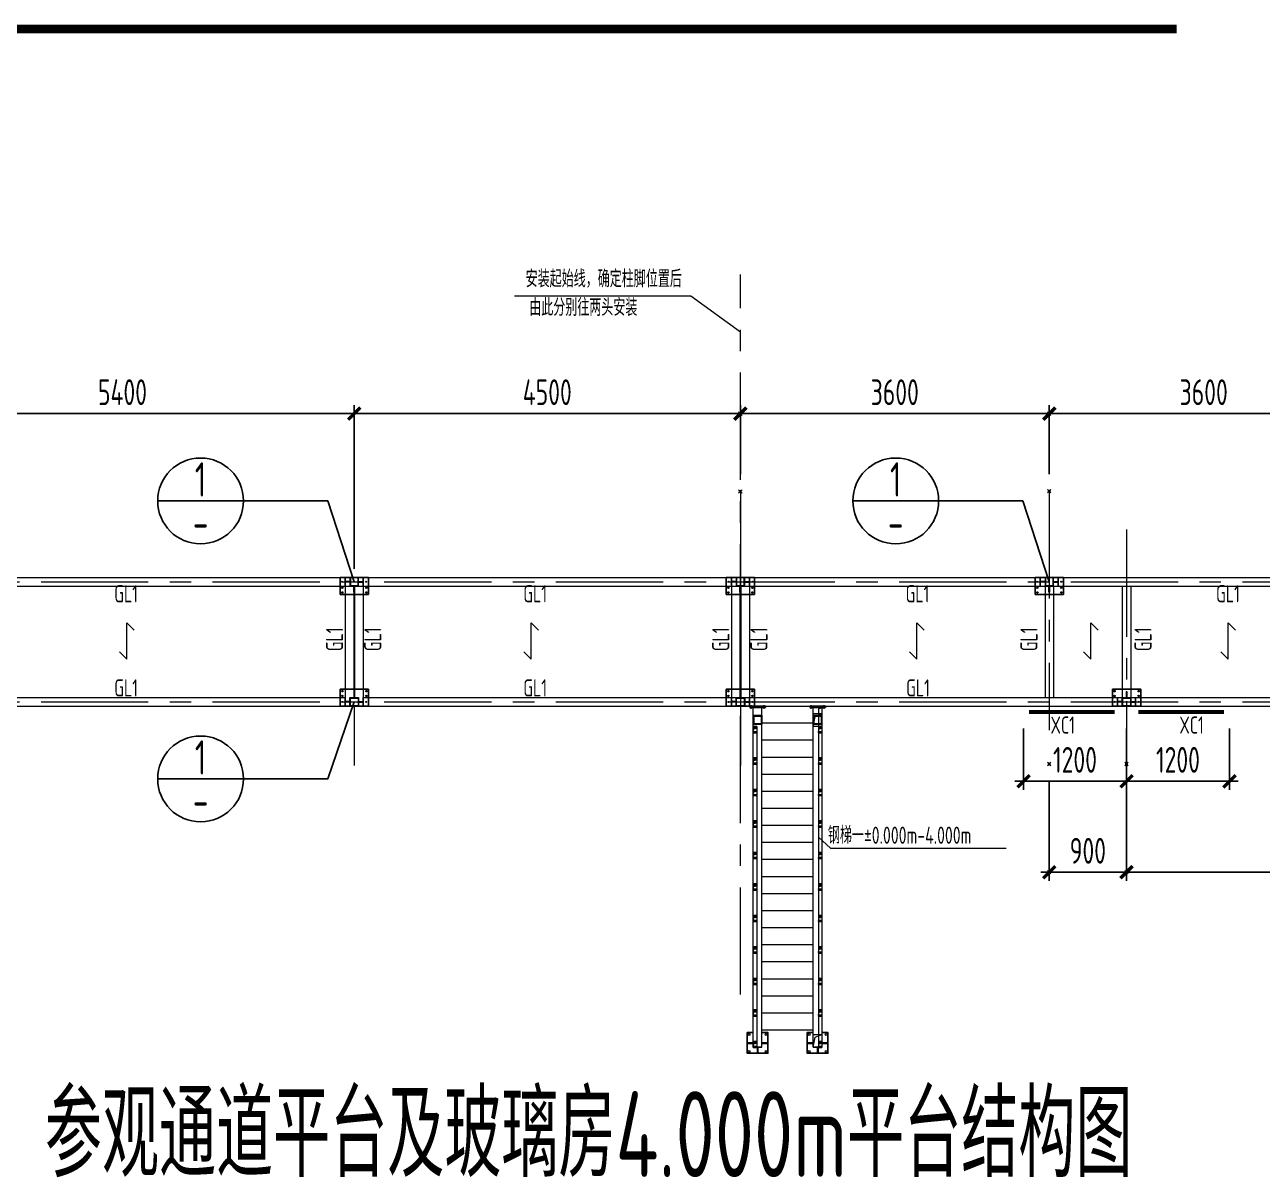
# Model space of a CAD drawing. Extents: x 498328 to 716449, y -893371 to -467753.
# Drawn here: x 547105 to 561526, y -720358 to -706925 of the extents above; entities that cross this region are included whole.
import ezdxf
from ezdxf.enums import TextEntityAlignment as Align

# ---------------------------------------------------------------- set-up
doc = ezdxf.new("R2010")
doc.units = 0
doc.header["$LTSCALE"] = 1000
doc.header["$PDMODE"] = 35
doc.header["$PDSIZE"] = 20
for name, pattern in [('2', [0.375, 0.25, -0.125]), ('CACHE', [0.375, 0.25, -0.125]), ('CENTER', [2, 1.25, -0.25, 0.25, -0.25]), ('CENTER2', [28.575, 19.05, -3.175, 3.175, -3.175])]:
    doc.linetypes.add(name, pattern=pattern)
doc.layers.get('0').update_dxf_attribs({"linetype": 'CONTINUOUS'})
doc.layers.get('Defpoints').update_dxf_attribs({"linetype": 'CONTINUOUS'})
for name, color, linetype in [('$0$S-STEL-BEAM-TEXT', 90, 'CONTINUOUS'), ('01', 7, 'CONTINUOUS'), ('1轮廓实线层', 7, 'CONTINUOUS'), ('AXIS', 251, 'CENTER'), ('DIM', 3, 'CONTINUOUS'), ('PUB_TEXT', 7, 'CONTINUOUS'), ('SD_NAME_TOPC', 7, 'CONTINUOUS'), ('THIN', 7, 'CONTINUOUS'), ('焊缝', 1, 'CONTINUOUS'), ('设备基础', 2, 'CONTINUOUS')]:
    doc.layers.add(name, color=color, linetype=linetype)
doc.layers.add('22', color=7, linetype='CONTINUOUS', plot=False)
doc.layers.add('钢梁', color=141, linetype='CONTINUOUS', lineweight=18)
doc.styles.add('TSSD-REIN', font='tssdeng.shx', dxfattribs={"width": 0.7, "bigfont": 'tssdchn.shx'})
doc.styles.add('TSSD_DIMENSION', font='Tssdeng.shx', dxfattribs={"width": 0.7, "bigfont": 'hztxt.shx'})
doc.styles.add('TSSD_NUM', font='Tssdeng.shx', dxfattribs={"width": 0.7, "bigfont": 'hztxt.shx'})
doc.styles.add('TSSD_REIN', font='Tssdeng.shx', dxfattribs={"width": 0.7, "bigfont": 'hztxt.shx'})
doc.dimstyles.new('TSSD_100_100', dxfattribs={"dimtxt": 300, "dimasz": 100, "dimexe": 100, "dimexo": 200, "dimgap": 100, "dimtad": 1, "dimdec": 0, "dimzin": 0, "dimdsep": 46, "dimtxsty": 'TSSD_DIMENSION', "dimblk": 'ARCHTICK', "dimcen": 0, "dimdle": 100, "dimclrt": 7, "dimadec": 0, "dimazin": 0, "dimtfac": 1, "dimtdec": 0, "dimtix": 1, "dimtmove": 2, "dimatfit": 0, "dimldrblk": 'ARCHTICK', "dimfxl": 0, "dimtolj": 1, "dimtzin": 0, "dimarcsym": 0})
doc.dimstyles.new('TSSD_100_100$0', dxfattribs={"dimtxt": 380, "dimasz": 100, "dimexe": 100, "dimexo": 250, "dimgap": 50, "dimtad": 1, "dimdec": 0, "dimzin": 0, "dimdsep": 46, "dimtxsty": 'TSSD_DIMENSION', "dimblk": 'ARCHTICK', "dimblk1": 'ARCHTICK', "dimblk2": 'ARCHTICK', "dimsah": 1, "dimcen": 0, "dimdle": 100, "dimclrt": 7, "dimadec": 0, "dimazin": 0, "dimtfac": 1, "dimtdec": 0, "dimtix": 1, "dimtmove": 2, "dimatfit": 3, "dimldrblk": 'ARCHTICK', "dimfxl": 0, "dimtolj": 1, "dimtzin": 0, "dimarcsym": 0})

# ---------------------------------------------------------------- blocks, each defined once
blk = doc.blocks.new('_ARCHTICK')
at = {"color": 0, "const_width": 0.4}
blk.add_lwpolyline([(-0.71, -0.71), (0.71, 0.71)], dxfattribs=at)
blk = doc.blocks.new('*D38')
at = {"layer": '22', "color": 0, "transparency": 16777216}
for p in [(559944, -715541), (565644, -715541), (559944, -716803)]:
    blk.add_point(p, dxfattribs=at)
at = {"layer": 'DIM', "color": 0, "lineweight": -2, "transparency": 16777216}
for p, q in [((559944, -715741), (559944, -716903)), ((565644, -715741), (565644, -716903)), ((565744, -716803), (559844, -716803))]:
    blk.add_line(p, q, dxfattribs=at)
at = {"layer": 'DIM', "color": 0, "lineweight": -2, "transparency": 16777216, "xscale": 100, "yscale": 100, "zscale": 100, "rotation": 180}
blk.add_blockref('_ARCHTICK', (559944, -716803), dxfattribs=at)
at = {"layer": 'DIM', "color": 0, "lineweight": -2, "transparency": 16777216, "xscale": 100, "yscale": 100, "zscale": 100}
blk.add_blockref('_ARCHTICK', (565644, -716803), dxfattribs=at)
at = {"layer": 'DIM', "color": 7, "lineweight": 20, "transparency": 16777216, "insert": (562794, -716553), "char_height": 300, "attachment_point": 5, "style": 'TSSD_DIMENSION'}
blk.add_mtext('\\A1;5700', dxfattribs=at)
blk = doc.blocks.new('*D48')
at = {"layer": '22', "color": 0, "transparency": 16777216}
for p in [(555444, -711458), (555444, -712364), (559044, -712362)]:
    blk.add_point(p, dxfattribs=at)
at = {"layer": 'DIM', "color": 0, "lineweight": -2, "transparency": 16777216}
for p, q in [((555444, -712164), (555444, -711358)), ((559044, -712162), (559044, -711358)), ((559144, -711458), (555344, -711458))]:
    blk.add_line(p, q, dxfattribs=at)
at = {"layer": 'DIM', "color": 0, "lineweight": -2, "transparency": 16777216, "xscale": 100, "yscale": 100, "zscale": 100, "rotation": 180}
blk.add_blockref('_ARCHTICK', (555444, -711458), dxfattribs=at)
at = {"layer": 'DIM', "color": 0, "lineweight": -2, "transparency": 16777216, "xscale": 100, "yscale": 100, "zscale": 100}
blk.add_blockref('_ARCHTICK', (559044, -711458), dxfattribs=at)
at = {"layer": 'DIM', "color": 7, "lineweight": 20, "transparency": 16777216, "insert": (557244, -711208), "char_height": 300, "attachment_point": 5, "style": 'TSSD_DIMENSION'}
blk.add_mtext('\\A1;3600', dxfattribs=at)
blk = doc.blocks.new('*D40')
at = {"layer": '22', "color": 0, "transparency": 16777216}
for p in [(559044, -711458), (559044, -712362), (562644, -712362)]:
    blk.add_point(p, dxfattribs=at)
at = {"layer": 'DIM', "color": 0, "lineweight": -2, "transparency": 16777216}
for p, q in [((559044, -712162), (559044, -711358)), ((562644, -712162), (562644, -711358)), ((562744, -711458), (558944, -711458))]:
    blk.add_line(p, q, dxfattribs=at)
at = {"layer": 'DIM', "color": 0, "lineweight": -2, "transparency": 16777216, "xscale": 100, "yscale": 100, "zscale": 100, "rotation": 180}
blk.add_blockref('_ARCHTICK', (559044, -711458), dxfattribs=at)
at = {"layer": 'DIM', "color": 0, "lineweight": -2, "transparency": 16777216, "xscale": 100, "yscale": 100, "zscale": 100}
blk.add_blockref('_ARCHTICK', (562644, -711458), dxfattribs=at)
at = {"layer": 'DIM', "color": 7, "lineweight": 20, "transparency": 16777216, "insert": (560844, -711208), "char_height": 300, "attachment_point": 5, "style": 'TSSD_DIMENSION'}
blk.add_mtext('\\A1;3600', dxfattribs=at)
blk = doc.blocks.new('*D998')
at = {"layer": 'Defpoints', "color": 0, "transparency": 16777216}
for p in [(550944, -711458), (555444, -712364), (550944, -713468)]:
    blk.add_point(p, dxfattribs=at)
at = {"layer": 'DIM', "color": 0, "lineweight": -2, "transparency": 16777216}
for p, q in [((550944, -713268), (550944, -711358)), ((555444, -712164), (555444, -711358)), ((555544, -711458), (550844, -711458))]:
    blk.add_line(p, q, dxfattribs=at)
at = {"layer": 'DIM', "color": 0, "lineweight": -2, "transparency": 16777216, "xscale": 100, "yscale": 100, "zscale": 100, "rotation": 180}
blk.add_blockref('_ARCHTICK', (550944, -711458), dxfattribs=at)
at = {"layer": 'DIM', "color": 0, "lineweight": -2, "transparency": 16777216, "xscale": 100, "yscale": 100, "zscale": 100}
blk.add_blockref('_ARCHTICK', (555444, -711458), dxfattribs=at)
at = {"layer": 'DIM', "color": 7, "lineweight": 20, "transparency": 16777216, "insert": (553194, -711208), "char_height": 300, "attachment_point": 5, "style": 'TSSD_DIMENSION'}
blk.add_mtext('\\A1;4500', dxfattribs=at)
blk = doc.blocks.new('*D999')
at = {"layer": 'Defpoints', "color": 0, "transparency": 16777216}
for p in [(545544, -711458), (545544, -712364), (550944, -713468)]:
    blk.add_point(p, dxfattribs=at)
at = {"layer": 'DIM', "color": 0, "lineweight": -2, "transparency": 16777216}
for p, q in [((545544, -712164), (545544, -711358)), ((550944, -713268), (550944, -711358)), ((551044, -711458), (545444, -711458))]:
    blk.add_line(p, q, dxfattribs=at)
at = {"layer": 'DIM', "color": 0, "lineweight": -2, "transparency": 16777216, "xscale": 100, "yscale": 100, "zscale": 100, "rotation": 180}
blk.add_blockref('_ARCHTICK', (545544, -711458), dxfattribs=at)
at = {"layer": 'DIM', "color": 0, "lineweight": -2, "transparency": 16777216, "xscale": 100, "yscale": 100, "zscale": 100}
blk.add_blockref('_ARCHTICK', (550944, -711458), dxfattribs=at)
at = {"layer": 'DIM', "color": 7, "lineweight": 20, "transparency": 16777216, "insert": (548244, -711208), "char_height": 300, "attachment_point": 5, "style": 'TSSD_DIMENSION'}
blk.add_mtext('\\A1;5400', dxfattribs=at)
blk = doc.blocks.new('*D59')
at = {"layer": '22', "color": 0, "transparency": 16777216}
for p in [(559044, -715541), (559944, -715541), (559044, -716803)]:
    blk.add_point(p, dxfattribs=at)
at = {"layer": 'DIM', "color": 0, "lineweight": -2, "transparency": 16777216}
for p, q in [((559044, -715741), (559044, -716903)), ((559944, -715741), (559944, -716903)), ((560044, -716803), (558944, -716803))]:
    blk.add_line(p, q, dxfattribs=at)
at = {"layer": 'DIM', "color": 0, "lineweight": -2, "transparency": 16777216, "xscale": 100, "yscale": 100, "zscale": 100, "rotation": 180}
blk.add_blockref('_ARCHTICK', (559044, -716803), dxfattribs=at)
at = {"layer": 'DIM', "color": 0, "lineweight": -2, "transparency": 16777216, "xscale": 100, "yscale": 100, "zscale": 100}
blk.add_blockref('_ARCHTICK', (559944, -716803), dxfattribs=at)
at = {"layer": 'DIM', "color": 7, "lineweight": 20, "transparency": 16777216, "insert": (559494, -716553), "char_height": 300, "attachment_point": 5, "style": 'TSSD_DIMENSION'}
blk.add_mtext('\\A1;900', dxfattribs=at)
blk = doc.blocks.new('TS_IDX')
at = {"color": 0, "linetype": 'ByBlock'}
blk.add_line((-0.5, 0), (0.5, 0), dxfattribs=at)
blk.add_circle((0, 0), 0.5, dxfattribs=at)
at = {"color": 0, "linetype": 'ByBlock', "style": 'TSSD_NUM', "width": 0.7}
for tag, p in [('1', (0, 0.25)), ('A', (0, -0.25))]:
    blk.add_attdef(tag, text='', height=0.286, dxfattribs=at).set_placement(p, align=Align.MIDDLE_CENTER)
blk = doc.blocks.new('*D1040')
at = {"layer": 'Defpoints', "color": 0, "transparency": 16777216}
for p in [(558744, -714928), (559944, -714928), (558744, -715743)]:
    blk.add_point(p, dxfattribs=at)
at = {"layer": 'DIM', "color": 0, "lineweight": -2, "transparency": 16777216}
for p, q in [((558744, -715128), (558744, -715843)), ((559944, -715128), (559944, -715843)), ((560044, -715743), (558644, -715743))]:
    blk.add_line(p, q, dxfattribs=at)
at = {"layer": 'DIM', "color": 0, "lineweight": -2, "transparency": 16777216, "xscale": 100, "yscale": 100, "zscale": 100, "rotation": 180}
blk.add_blockref('_ARCHTICK', (558744, -715743), dxfattribs=at)
at = {"layer": 'DIM', "color": 0, "lineweight": -2, "transparency": 16777216, "xscale": 100, "yscale": 100, "zscale": 100}
blk.add_blockref('_ARCHTICK', (559944, -715743), dxfattribs=at)
at = {"layer": 'DIM', "color": 7, "lineweight": 20, "transparency": 16777216, "insert": (559344, -715493), "char_height": 300, "attachment_point": 5, "style": 'TSSD_DIMENSION'}
blk.add_mtext('\\A1;1200', dxfattribs=at)
blk = doc.blocks.new('*D1041')
at = {"layer": 'Defpoints', "color": 0, "transparency": 16777216}
for p in [(559944, -714928), (561144, -714928), (561144, -715743)]:
    blk.add_point(p, dxfattribs=at)
at = {"layer": 'DIM', "color": 0, "lineweight": -2, "transparency": 16777216}
for p, q in [((559944, -715128), (559944, -715843)), ((561144, -715128), (561144, -715843)), ((559844, -715743), (561244, -715743))]:
    blk.add_line(p, q, dxfattribs=at)
at = {"layer": 'DIM', "color": 0, "lineweight": -2, "transparency": 16777216, "xscale": 100, "yscale": 100, "zscale": 100, "rotation": 180}
blk.add_blockref('_ARCHTICK', (559944, -715743), dxfattribs=at)
at = {"layer": 'DIM', "color": 0, "lineweight": -2, "transparency": 16777216, "xscale": 100, "yscale": 100, "zscale": 100}
blk.add_blockref('_ARCHTICK', (561144, -715743), dxfattribs=at)
at = {"layer": 'DIM', "color": 7, "lineweight": 20, "transparency": 16777216, "insert": (560544, -715493), "char_height": 300, "attachment_point": 5, "style": 'TSSD_DIMENSION'}
blk.add_mtext('\\A1;1200', dxfattribs=at)

msp = doc.modelspace()

# ---------------------------------------------------------------- linework, layer by layer
at = {"layer": '$0$S-STEL-BEAM-TEXT', "lineweight": 0}
for points in [[(548209.3, -714233.3), (548295, -714318.9), (548295, -713895.9), (548380.7, -713981.6)], [(552922.3, -714233.3), (553008, -714318.9), (553008, -713895.9), (553093.7, -713981.6)], [(557416.3, -714233.3), (557502, -714318.9), (557502, -713895.9), (557587.7, -713981.6)], [(559441.3, -714233.3), (559527, -714318.9), (559527, -713895.9), (559612.7, -713981.6)], [(561043.3, -714233.3), (561129, -714318.9), (561129, -713895.9), (561214.7, -713981.6)]]:
    msp.add_lwpolyline(points, dxfattribs=at)
at = {"layer": '01', "color": 8, "lineweight": 9}
for q in [(556354.4, -716392.4), (558540, -716523.7)]:
    msp.add_line((556492.9, -716523.7), q, dxfattribs=at)
at = {"layer": '1轮廓实线层', "lineweight": 20, "ltscale": 5}
for p, q in [((531294.5, -713367.5), (579573, -713367.5)), ((531294.5, -713467.5), (579573, -713467.5)), ((531294.5, -714767.5), (550839.5, -714767.5)), ((551049.5, -714767.5), (579573, -714767.5)), ((531294.5, -714867.5), (550839.5, -714867.5)), ((531294.5, -714867.5), (550839.5, -714867.5)), ((551049.5, -714867.5), (579573, -714867.5)), ((551049.5, -714867.5), (579573, -714867.5))]:
    msp.add_line(p, q, dxfattribs=at)
at = {"layer": '1轮廓实线层', "color": 4, "lineweight": 20}
for p, q in [((550894.5, -713412.6), (550839.5, -713412.6)), ((550839.5, -713422.6), (550839.5, -713412.6)), ((550894.5, -713422.6), (550839.5, -713422.6)), ((550939.5, -713537.5), (550939.5, -713467.5)), ((550939.5, -713537.5), (550949.5, -713537.5)), ((550949.5, -713537.5), (550949.5, -713467.5)), ((550994.5, -713412.6), (551049.5, -713412.6)), ((550994.5, -713422.6), (551049.5, -713422.6)), ((551049.5, -713422.6), (551049.5, -713412.6)), ((555394.5, -713412.6), (555339.5, -713412.6)), ((555339.5, -713422.6), (555339.5, -713412.6)), ((555394.5, -713422.6), (555339.5, -713422.6)), ((555439.5, -713537.5), (555439.5, -713467.5)), ((555439.5, -713537.5), (555449.5, -713537.5)), ((555449.5, -713537.5), (555449.5, -713467.5)), ((555494.5, -713412.6), (555549.5, -713412.6)), ((555494.5, -713422.6), (555549.5, -713422.6)), ((555549.5, -713422.6), (555549.5, -713412.6)), ((558994.5, -713412.6), (558939.5, -713412.6)), ((558939.5, -713422.6), (558939.5, -713412.6)), ((558994.5, -713422.6), (558939.5, -713422.6)), ((559039.5, -713537.5), (559039.5, -713467.5)), ((559039.5, -713537.5), (559049.5, -713537.5)), ((559049.5, -713537.5), (559049.5, -713467.5)), ((559094.5, -713412.6), (559149.5, -713412.6)), ((559094.5, -713422.6), (559149.5, -713422.6)), ((559149.5, -713422.6), (559149.5, -713412.6)), ((550939.5, -714697.5), (550939.5, -714767.5)), ((550949.5, -714697.5), (550949.5, -714767.5)), ((555439.5, -714697.5), (555439.5, -714767.5)), ((555449.5, -714697.5), (555449.5, -714767.5)), ((559939.5, -714697.5), (559939.5, -714767.5)), ((559939.5, -714697.5), (559949.5, -714697.5)), ((559949.5, -714697.5), (559949.5, -714767.5)), ((550894.5, -714812.5), (550839.5, -714812.5)), ((550894.5, -714822.5), (550839.5, -714822.5)), ((550994.5, -714812.5), (551049.5, -714812.5)), ((550994.5, -714822.5), (551049.5, -714822.5)), ((555394.5, -714812.5), (555339.5, -714812.5)), ((555394.5, -714822.5), (555339.5, -714822.5)), ((555494.5, -714812.5), (555549.5, -714812.5)), ((555494.5, -714822.5), (555549.5, -714822.5)), ((559894.5, -714812.5), (559839.5, -714812.5)), ((559894.5, -714822.5), (559839.5, -714822.5)), ((559994.5, -714812.5), (560049.5, -714812.5)), ((559994.5, -714822.5), (560049.5, -714822.5))]:
    msp.add_line(p, q, dxfattribs=at)
at = {"layer": '1轮廓实线层', "linetype": 'CENTER2', "lineweight": 20, "ltscale": 0.01}
for p, q in [((555568.3, -714897.2), (555568.3, -714853.9)), ((555720.4, -714897.2), (555720.4, -714853.9)), ((556268.5, -714897.2), (556268.5, -714853.9)), ((556420.6, -714897.2), (556420.6, -714853.9))]:
    msp.add_line(p, q, dxfattribs=at)
at = {"layer": '1轮廓实线层', "lineweight": 20}
for p, q in [((555594.4, -714867.5), (556394.4, -714867.5)), ((555594.4, -718842.5), (555594.4, -714883.5)), ((555594.5, -714867.5), (556394.5, -714867.5)), ((555594.5, -714867.5), (556394.5, -714867.5)), ((555694.4, -718842.5), (555694.4, -714883.5)), ((555736.4, -714867.5), (555736.4, -714883.5)), ((556252.5, -714867.6), (556252.5, -714883.6)), ((556294.4, -718842.5), (556294.4, -714883.6)), ((556354.4, -714883.6), (556354.4, -718842.5)), ((556394.4, -714883.6), (556394.4, -718842.5)), ((556436.6, -714867.6), (556436.6, -714883.6)), ((555634.4, -715103.9), (555634.4, -718842.5)), ((556294.4, -715066.3), (555694.4, -715066.3)), ((556294.4, -715265), (555694.4, -715265)), ((556294.4, -715463.8), (555694.4, -715463.8)), ((556294.4, -715662.5), (555694.4, -715662.5)), ((556294.4, -715861.3), (555694.4, -715861.3)), ((556294.4, -716060), (555694.4, -716060)), ((556294.4, -716258.8), (555694.4, -716258.8)), ((556294.4, -716457.5), (555694.4, -716457.5)), ((556294.4, -716656.3), (555694.4, -716656.3)), ((556294.4, -716855), (555694.4, -716855)), ((556294.4, -717053.8), (555694.4, -717053.8)), ((556294.4, -717252.5), (555694.4, -717252.5)), ((556294.4, -717451.3), (555694.4, -717451.3)), ((556294.4, -717650), (555694.4, -717650)), ((556294.4, -717848.8), (555694.4, -717848.8)), ((556294.4, -718047.5), (555694.4, -718047.5)), ((556294.4, -718246.3), (555694.4, -718246.3)), ((556294.4, -718445), (555694.4, -718445)), ((556294.4, -718644), (555694.4, -718644)), ((555524.4, -718787.6), (555594.4, -718787.6)), ((555524.4, -718797.6), (555594.4, -718797.6)), ((555639.4, -718842.5), (555639.4, -718912.5)), ((555649.4, -718842.5), (555649.4, -718912.5)), ((555694.4, -718787.6), (555764.4, -718787.6)), ((555694.4, -718797.6), (555764.4, -718797.6)), ((556224.4, -718787.6), (556294.4, -718787.6)), ((556224.4, -718797.6), (556294.4, -718797.6)), ((556339.4, -718842.5), (556339.4, -718912.5)), ((556349.4, -718842.5), (556349.4, -718912.5)), ((556394.4, -718787.6), (556464.4, -718787.6)), ((556394.4, -718797.6), (556464.4, -718797.6))]:
    msp.add_line(p, q, dxfattribs=at)
at = {"layer": '1轮廓实线层', "color": 8, "lineweight": 9}
for p, q in [((556294.5, -715102.5), (556316.4, -714985.9)), ((556316.4, -714985.9), (556394.3, -714952.6)), ((556362.9, -714895.2), (556394.3, -714886.2)), ((555594.4, -715165.1), (555601.7, -715132.4)), ((555601.7, -715132.4), (555634.4, -715125.1)), ((556354.4, -715165.1), (556361.7, -715132.4)), ((556361.7, -715132.4), (556394.4, -715125.1)), ((555594.4, -715532.1), (555601.7, -715499.4)), ((555601.7, -715499.4), (555634.4, -715492.1)), ((556354.4, -715532.1), (556361.7, -715499.4)), ((556361.7, -715499.4), (556394.4, -715492.1)), ((555594.4, -715899.1), (555601.7, -715866.4)), ((555601.7, -715866.4), (555634.4, -715859.1)), ((556354.4, -715899.1), (556361.7, -715866.4)), ((556361.7, -715866.4), (556394.4, -715859.1)), ((555594.4, -716266.1), (555601.7, -716233.4)), ((555601.7, -716233.4), (555634.4, -716226.1)), ((556354.4, -716266.1), (556361.7, -716233.4)), ((556361.7, -716233.4), (556394.4, -716226.1)), ((555594.4, -716633.1), (555601.7, -716600.4)), ((555601.7, -716600.4), (555634.4, -716593.1)), ((556354.4, -716633.1), (556361.7, -716600.4)), ((556361.7, -716600.4), (556394.4, -716593.1)), ((555594.4, -717000.1), (555601.7, -716967.4)), ((555601.7, -716967.4), (555634.4, -716960.1)), ((556354.4, -717000.1), (556361.7, -716967.4)), ((556361.7, -716967.4), (556394.4, -716960.1)), ((555594.4, -717367.1), (555601.7, -717334.4)), ((555601.7, -717334.4), (555634.4, -717327.1)), ((556354.4, -717367.1), (556361.7, -717334.4)), ((556361.7, -717334.4), (556394.4, -717327.1)), ((555594.4, -717734.1), (555601.7, -717701.4)), ((555601.7, -717701.4), (555634.4, -717694.1)), ((556354.4, -717734.1), (556361.7, -717701.4)), ((556361.7, -717701.4), (556394.4, -717694.1)), ((555594.4, -718101.1), (555601.7, -718068.4)), ((555601.7, -718068.4), (555634.4, -718061.1)), ((556354.4, -718101.1), (556361.7, -718068.4)), ((556361.7, -718068.4), (556394.4, -718061.1)), ((555594.4, -718468.1), (555601.7, -718435.4)), ((555601.7, -718435.4), (555634.4, -718428.1)), ((556354.4, -718468.1), (556361.7, -718435.4)), ((556361.7, -718435.4), (556394.4, -718428.1)), ((556294.4, -718692.5), (556394.4, -718692.5)), ((556294.5, -718842.5), (556316.4, -718725.9)), ((556316.4, -718725.9), (556394.4, -718692.5)), ((555594.4, -718835.1), (555601.7, -718802.4)), ((555601.7, -718802.4), (555634.4, -718795.1)), ((556354.4, -718835.1), (556361.7, -718802.4)), ((556361.7, -718802.4), (556394.4, -718795.1))]:
    msp.add_line(p, q, dxfattribs=at)
at = {"layer": '1轮廓实线层', "linetype": 'CACHE', "lineweight": 20, "ltscale": 0.1}
for p, q in [((555594.4, -715172.5), (555634.4, -715172.5)), ((556354.4, -715172.5), (556394.4, -715172.5)), ((555594.4, -715539.5), (555634.4, -715539.5)), ((556354.4, -715539.5), (556394.4, -715539.5)), ((555594.4, -715906.5), (555634.4, -715906.5)), ((556354.4, -715906.5), (556394.4, -715906.5)), ((555594.4, -716273.5), (555634.4, -716273.5)), ((556354.4, -716273.5), (556394.4, -716273.5)), ((555594.4, -716640.5), (555634.4, -716640.5)), ((556354.4, -716640.5), (556394.4, -716640.5)), ((555594.4, -717007.5), (555634.4, -717007.5)), ((556354.4, -717007.5), (556394.4, -717007.5)), ((555594.4, -717374.5), (555634.4, -717374.5)), ((556354.4, -717374.5), (556394.4, -717374.5)), ((555594.4, -717741.5), (555634.4, -717741.5)), ((556354.4, -717741.5), (556394.4, -717741.5)), ((555594.4, -718108.5), (555634.4, -718108.5)), ((556354.4, -718108.5), (556394.4, -718108.5)), ((555594.4, -718475.5), (555634.4, -718475.5)), ((556354.4, -718475.5), (556394.4, -718475.5)), ((555594.4, -718842.5), (555634.4, -718842.5)), ((555594.4, -718842.5), (555634.4, -718842.5)), ((556354.4, -718842.5), (556394.4, -718842.5))]:
    msp.add_line(p, q, dxfattribs=at)
at = {"layer": '1轮廓实线层', "color": 4, "lineweight": 20}
for points in [[(550994.5, -713467.5), (550994.5, -713367.5), (550894.5, -713367.5), (550894.5, -713467.5)], [(550989.5, -713462.5), (550989.5, -713372.5), (550899.5, -713372.5), (550899.5, -713462.5)], [(555494.5, -713467.5), (555494.5, -713367.5), (555394.5, -713367.5), (555394.5, -713467.5)], [(555489.5, -713462.5), (555489.5, -713372.5), (555399.5, -713372.5), (555399.5, -713462.5)], [(559094.5, -713467.5), (559094.5, -713367.5), (558994.5, -713367.5), (558994.5, -713467.5)], [(559089.5, -713462.5), (559089.5, -713372.5), (558999.5, -713372.5), (558999.5, -713462.5)], [(550994.5, -714767.5), (550994.5, -714867.5), (550894.5, -714867.5), (550894.5, -714767.5)], [(550989.5, -714772.5), (550989.5, -714862.5), (550899.5, -714862.5), (550899.5, -714772.5)], [(555494.5, -714767.5), (555494.5, -714867.5), (555394.5, -714867.5), (555394.5, -714767.5)], [(555489.5, -714772.5), (555489.5, -714862.5), (555399.5, -714862.5), (555399.5, -714772.5)], [(559994.5, -714767.5), (559994.5, -714867.5), (559894.5, -714867.5), (559894.5, -714767.5)], [(559989.5, -714772.5), (559989.5, -714862.5), (559899.5, -714862.5), (559899.5, -714772.5)]]:
    msp.add_lwpolyline(points, close=True, dxfattribs=at)
at = {"layer": '1轮廓实线层', "color": 8, "lineweight": 9}
msp.add_lwpolyline([(556294.5, -714952.6), (556394.3, -714952.6), (556394.3, -715102.6), (556294.5, -715102.5)], close=True, dxfattribs=at)
at = {"layer": '1轮廓实线层', "color": 4, "lineweight": 20}
for centre, radius in [((550804.5, -713487.5), 8.75), ((550804.5, -713542.5), 8.75), ((550804.5, -713417.5), 6), ((551084.5, -713487.5), 8.75), ((551084.5, -713542.5), 8.75), ((551084.5, -713417.5), 6), ((555304.5, -713487.5), 8.75), ((555304.5, -713542.5), 8.75), ((555304.5, -713417.5), 6), ((555584.5, -713487.5), 8.75), ((555584.5, -713542.5), 8.75), ((555584.5, -713417.5), 6), ((558904.5, -713487.5), 8.75), ((558904.5, -713542.5), 8.75), ((558904.5, -713417.5), 6), ((559184.5, -713487.5), 8.75), ((559184.5, -713542.5), 8.75), ((559184.5, -713417.5), 6), ((550804.5, -714692.5), 8.75), ((551084.5, -714692.5), 8.75), ((555304.5, -714692.5), 8.75), ((555584.5, -714692.5), 8.75), ((559804.5, -714692.5), 8.75), ((560084.5, -714692.5), 8.75), ((550804.5, -714747.5), 8.75), ((550804.5, -714817.5), 6), ((551084.5, -714747.5), 8.75), ((551084.5, -714817.5), 6), ((555304.5, -714747.5), 8.75), ((555304.5, -714817.5), 6), ((555584.5, -714747.5), 8.75), ((555584.5, -714817.5), 6), ((559804.5, -714747.5), 8.75), ((559804.5, -714817.5), 6), ((560084.5, -714747.5), 8.75), ((560084.5, -714817.5), 6)]:
    msp.add_circle(centre, radius, dxfattribs=at)
at = {"layer": '1轮廓实线层', "lineweight": 20}
for centre in [(555545.3, -718693.5), (555743.4, -718693.5), (556245.3, -718693.5), (556443.4, -718693.5), (555545.3, -718891.6), (555743.4, -718891.6), (556245.3, -718891.6), (556443.4, -718891.6)]:
    msp.add_circle(centre, 11, dxfattribs=at)
at = {"layer": 'AXIS', "lineweight": 20}
for p, q in [((555444.5, -718229.4), (555444.5, -709835)), ((555444.5, -712363.7), (555444.5, -715560.5)), ((559044.5, -712361.9), (559044.5, -715145.4)), ((559944.5, -712808.4), (559944.5, -715560.5)), ((531294.5, -713417.5), (581282.6, -713417.5)), ((550944.5, -713467.5), (550944.5, -714767.5)), ((531294.5, -714817.5), (581282.6, -714817.5)), ((550944.5, -714867.5), (550944.5, -715560.5))]:
    msp.add_line(p, q, dxfattribs=at)
at = {"layer": 'PUB_TEXT', "lineweight": 15}
for p, q in [((552813.3, -710084.4), (554868.3, -710084.4)), ((554868.3, -710084.4), (555444.5, -710502.9))]:
    msp.add_line(p, q, dxfattribs=at)
at = {"layer": 'SD_NAME_TOPC', "const_width": 100}
msp.add_lwpolyline([(546022.6, -706975.1), (560527.6, -706975.1)], dxfattribs=at)
at = {"layer": 'THIN'}
for p, q in [((550636.4, -712475.4), (549654.5, -712475.4)), ((550944.5, -713417.5), (550636.4, -712475.4)), ((558736.4, -712475.4), (557754.5, -712475.4)), ((559044.5, -713417.5), (558736.4, -712475.4)), ((550944.5, -714817.5), (550636.4, -715715.4)), ((550636.4, -715715.4), (549654.5, -715715.4))]:
    msp.add_line(p, q, dxfattribs=at)
at = {"layer": '焊缝', "color": 2}
for p, q in [((550779.5, -713567.5), (550779.5, -713367.5)), ((551109.5, -713367.5), (550779.5, -713367.5)), ((551109.5, -713567.5), (551109.5, -713367.5)), ((555279.5, -713567.5), (555279.5, -713367.5)), ((555609.5, -713367.5), (555279.5, -713367.5)), ((555609.5, -713567.5), (555609.5, -713367.5)), ((558879.5, -713567.5), (558879.5, -713367.5)), ((559209.5, -713367.5), (558879.5, -713367.5)), ((559209.5, -713567.5), (559209.5, -713367.5)), ((550779.5, -713567.5), (551109.5, -713567.5)), ((555279.5, -713567.5), (555609.5, -713567.5)), ((558879.5, -713567.5), (559209.5, -713567.5)), ((550779.5, -714667.5), (550779.5, -714867.5)), ((550779.5, -714667.5), (551109.5, -714667.5)), ((551109.5, -714667.5), (551109.5, -714867.5)), ((555279.5, -714667.5), (555279.5, -714867.5)), ((555279.5, -714667.5), (555609.5, -714667.5)), ((555609.5, -714667.5), (555609.5, -714867.5)), ((559779.5, -714667.5), (559779.5, -714867.5)), ((559779.5, -714667.5), (560109.5, -714667.5)), ((560109.5, -714667.5), (560109.5, -714867.5)), ((551109.5, -714867.5), (550779.5, -714867.5)), ((555609.5, -714867.5), (555279.5, -714867.5)), ((560109.5, -714867.5), (559779.5, -714867.5))]:
    msp.add_line(p, q, dxfattribs=at)
at = {"layer": '焊缝', "color": 7, "true_color": 0xffffff}
for p, q in [((550839.5, -713467.5), (550839.5, -713367.5)), ((551049.5, -713467.5), (551049.5, -713367.5)), ((555339.5, -713467.5), (555339.5, -713367.5)), ((555549.5, -713467.5), (555549.5, -713367.5)), ((558939.5, -713467.5), (558939.5, -713367.5)), ((559149.5, -713467.5), (559149.5, -713367.5)), ((550839.5, -714767.5), (550839.5, -714867.5)), ((551049.5, -714767.5), (551049.5, -714867.5)), ((555339.5, -714767.5), (555339.5, -714867.5)), ((555549.5, -714767.5), (555549.5, -714867.5)), ((559839.5, -714767.5), (559839.5, -714867.5)), ((560049.5, -714767.5), (560049.5, -714867.5))]:
    msp.add_line(p, q, dxfattribs=at)
at = {"layer": '设备基础', "color": 0, "lineweight": 20}
for p, q in [((550839.5, -713467.5), (550839.5, -714767.5)), ((550939.5, -713467.5), (550939.5, -714767.5)), ((550949.5, -713467.5), (550949.5, -714767.5)), ((551049.5, -713467.5), (551049.5, -714767.5)), ((555339.5, -713467.5), (555339.5, -714767.5)), ((555439.5, -713467.5), (555439.5, -714767.5)), ((555449.5, -713467.5), (555449.5, -714767.5)), ((555549.5, -713467.5), (555549.5, -714767.5)), ((558994.5, -713467.5), (558994.5, -714767.5)), ((559094.5, -713467.5), (559094.5, -714767.5)), ((559894.5, -713467.5), (559894.5, -714767.5)), ((559994.5, -713467.5), (559994.5, -714767.5)), ((550949.5, -714867.5), (550949.5, -714867.9)), ((555449.5, -714867.5), (555449.5, -714867.9)), ((559949.5, -714867.5), (559949.5, -714867.9))]:
    msp.add_line(p, q, dxfattribs=at)
at = {"layer": '设备基础', "color": 0}
for p, q in [((555552.3, -714867.5), (555736.4, -714867.5)), ((555552.3, -714875.5), (555736.4, -714875.5)), ((555552.3, -714883.5), (555736.4, -714883.5)), ((556294.4, -714867.5), (556252.3, -714867.5)), ((556252.5, -714867.6), (556436.6, -714867.6)), ((556252.5, -714875.6), (556436.6, -714875.6)), ((556252.5, -714883.6), (556436.6, -714883.6)), ((556354.5, -714886.2), (556394.3, -714886.2)), ((555594.4, -715103.9), (555634.4, -715103.9)), ((555594.4, -715107.5), (555634.4, -715107.5)), ((555594.4, -715111.6), (555611.4, -715111.6)), ((555594.4, -715125.1), (555634.4, -715125.1)), ((555617.4, -715111.6), (555634.4, -715111.6)), ((556354.4, -715103.9), (556394.4, -715103.9)), ((556354.4, -715107.5), (556394.4, -715107.5)), ((556354.4, -715111.6), (556371.4, -715111.6)), ((556354.4, -715125.1), (556394.4, -715125.1)), ((556377.4, -715111.6), (556394.4, -715111.6)), ((555594.4, -715165.1), (555634.4, -715165.1)), ((555594.4, -715172.1), (555611.4, -715172.1)), ((555594.4, -715172.5), (555594.4, -715176.2)), ((555594.4, -715176.2), (555634.4, -715176.2)), ((555617.4, -715172.1), (555634.4, -715172.1)), ((555634.4, -715172.5), (555634.4, -715176.2)), ((556354.4, -715165.1), (556394.4, -715165.1)), ((556354.4, -715172.1), (556371.4, -715172.1)), ((556354.4, -715172.5), (556354.4, -715176.2)), ((556354.4, -715176.2), (556394.4, -715176.2)), ((556377.4, -715172.1), (556394.4, -715172.1)), ((556394.4, -715172.5), (556394.4, -715176.2)), ((555594.4, -715470.9), (555634.4, -715470.9)), ((555594.4, -715474.5), (555634.4, -715474.5)), ((555594.4, -715478.6), (555611.4, -715478.6)), ((555594.4, -715492.1), (555634.4, -715492.1)), ((555594.4, -715532.1), (555634.4, -715532.1)), ((555594.4, -715539.1), (555611.4, -715539.1)), ((555594.4, -715539.5), (555594.4, -715543.2)), ((555594.4, -715543.2), (555634.4, -715543.2)), ((555617.4, -715478.6), (555634.4, -715478.6)), ((555617.4, -715539.1), (555634.4, -715539.1)), ((555634.4, -715539.5), (555634.4, -715543.2)), ((556354.4, -715470.9), (556394.4, -715470.9)), ((556354.4, -715474.5), (556394.4, -715474.5)), ((556354.4, -715478.6), (556371.4, -715478.6)), ((556354.4, -715492.1), (556394.4, -715492.1)), ((556354.4, -715532.1), (556394.4, -715532.1)), ((556354.4, -715539.1), (556371.4, -715539.1)), ((556354.4, -715539.5), (556354.4, -715543.2)), ((556354.4, -715543.2), (556394.4, -715543.2)), ((556377.4, -715478.6), (556394.4, -715478.6)), ((556377.4, -715539.1), (556394.4, -715539.1)), ((556394.4, -715539.5), (556394.4, -715543.2)), ((555594.4, -715837.9), (555634.4, -715837.9)), ((555594.4, -715841.5), (555634.4, -715841.5)), ((555594.4, -715845.6), (555611.4, -715845.6)), ((555617.4, -715845.6), (555634.4, -715845.6)), ((556354.4, -715837.9), (556394.4, -715837.9)), ((556354.4, -715841.5), (556394.4, -715841.5)), ((556354.4, -715845.6), (556371.4, -715845.6)), ((556377.4, -715845.6), (556394.4, -715845.6)), ((555594.4, -715859.1), (555634.4, -715859.1)), ((555594.4, -715899.1), (555634.4, -715899.1)), ((555594.4, -715906.1), (555611.4, -715906.1)), ((555594.4, -715906.5), (555594.4, -715910.2)), ((555594.4, -715910.2), (555634.4, -715910.2)), ((555617.4, -715906.1), (555634.4, -715906.1)), ((555634.4, -715906.5), (555634.4, -715910.2)), ((556354.4, -715859.1), (556394.4, -715859.1)), ((556354.4, -715899.1), (556394.4, -715899.1)), ((556354.4, -715906.1), (556371.4, -715906.1)), ((556354.4, -715906.5), (556354.4, -715910.2)), ((556354.4, -715910.2), (556394.4, -715910.2)), ((556377.4, -715906.1), (556394.4, -715906.1)), ((556394.4, -715906.5), (556394.4, -715910.2)), ((555594.4, -716204.9), (555634.4, -716204.9)), ((555594.4, -716208.5), (555634.4, -716208.5)), ((555594.4, -716212.6), (555611.4, -716212.6)), ((555594.4, -716226.1), (555634.4, -716226.1)), ((555594.4, -716266.1), (555634.4, -716266.1)), ((555594.4, -716273.1), (555611.4, -716273.1)), ((555594.4, -716273.5), (555594.4, -716277.2)), ((555594.4, -716277.2), (555634.4, -716277.2)), ((555617.4, -716212.6), (555634.4, -716212.6)), ((555617.4, -716273.1), (555634.4, -716273.1)), ((555634.4, -716273.5), (555634.4, -716277.2)), ((556354.4, -716204.9), (556394.4, -716204.9)), ((556354.4, -716208.5), (556394.4, -716208.5)), ((556354.4, -716212.6), (556371.4, -716212.6)), ((556354.4, -716226.1), (556394.4, -716226.1)), ((556354.4, -716266.1), (556394.4, -716266.1)), ((556354.4, -716273.1), (556371.4, -716273.1)), ((556354.4, -716273.5), (556354.4, -716277.2)), ((556354.4, -716277.2), (556394.4, -716277.2)), ((556377.4, -716212.6), (556394.4, -716212.6)), ((556377.4, -716273.1), (556394.4, -716273.1)), ((556394.4, -716273.5), (556394.4, -716277.2)), ((555594.4, -716571.9), (555634.4, -716571.9)), ((556354.4, -716571.9), (556394.4, -716571.9)), ((555594.4, -716575.5), (555634.4, -716575.5)), ((555594.4, -716579.6), (555611.4, -716579.6)), ((555594.4, -716593.1), (555634.4, -716593.1)), ((555594.4, -716633.1), (555634.4, -716633.1)), ((555594.4, -716640.1), (555611.4, -716640.1)), ((555594.4, -716640.5), (555594.4, -716644.2)), ((555594.4, -716644.2), (555634.4, -716644.2)), ((555617.4, -716579.6), (555634.4, -716579.6)), ((555617.4, -716640.1), (555634.4, -716640.1)), ((555634.4, -716640.5), (555634.4, -716644.2)), ((556354.4, -716575.5), (556394.4, -716575.5)), ((556354.4, -716579.6), (556371.4, -716579.6)), ((556354.4, -716593.1), (556394.4, -716593.1)), ((556354.4, -716633.1), (556394.4, -716633.1)), ((556354.4, -716640.1), (556371.4, -716640.1)), ((556354.4, -716640.5), (556354.4, -716644.2)), ((556354.4, -716644.2), (556394.4, -716644.2)), ((556377.4, -716579.6), (556394.4, -716579.6)), ((556377.4, -716640.1), (556394.4, -716640.1)), ((556394.4, -716640.5), (556394.4, -716644.2)), ((555594.4, -716938.9), (555634.4, -716938.9)), ((555594.4, -716942.5), (555634.4, -716942.5)), ((555594.4, -716946.6), (555611.4, -716946.6)), ((555594.4, -716960.1), (555634.4, -716960.1)), ((555594.4, -717000.1), (555634.4, -717000.1)), ((555594.4, -717007.1), (555611.4, -717007.1)), ((555594.4, -717007.5), (555594.4, -717011.2)), ((555617.4, -716946.6), (555634.4, -716946.6)), ((555617.4, -717007.1), (555634.4, -717007.1)), ((555634.4, -717007.5), (555634.4, -717011.2)), ((556354.4, -716938.9), (556394.4, -716938.9)), ((556354.4, -716942.5), (556394.4, -716942.5)), ((556354.4, -716946.6), (556371.4, -716946.6)), ((556354.4, -716960.1), (556394.4, -716960.1)), ((556354.4, -717000.1), (556394.4, -717000.1)), ((556354.4, -717007.1), (556371.4, -717007.1)), ((556354.4, -717007.5), (556354.4, -717011.2)), ((556377.4, -716946.6), (556394.4, -716946.6)), ((556377.4, -717007.1), (556394.4, -717007.1)), ((556394.4, -717007.5), (556394.4, -717011.2)), ((555594.4, -717011.2), (555634.4, -717011.2)), ((556354.4, -717011.2), (556394.4, -717011.2)), ((555594.4, -717305.9), (555634.4, -717305.9)), ((555594.4, -717309.5), (555634.4, -717309.5)), ((555594.4, -717313.6), (555611.4, -717313.6)), ((555594.4, -717327.1), (555634.4, -717327.1)), ((555594.4, -717367.1), (555634.4, -717367.1)), ((555594.4, -717374.1), (555611.4, -717374.1)), ((555594.4, -717374.5), (555594.4, -717378.2)), ((555594.4, -717378.2), (555634.4, -717378.2)), ((555617.4, -717313.6), (555634.4, -717313.6)), ((555617.4, -717374.1), (555634.4, -717374.1)), ((555634.4, -717374.5), (555634.4, -717378.2)), ((556354.4, -717305.9), (556394.4, -717305.9)), ((556354.4, -717309.5), (556394.4, -717309.5)), ((556354.4, -717313.6), (556371.4, -717313.6)), ((556354.4, -717327.1), (556394.4, -717327.1)), ((556354.4, -717367.1), (556394.4, -717367.1)), ((556354.4, -717374.1), (556371.4, -717374.1)), ((556354.4, -717374.5), (556354.4, -717378.2)), ((556354.4, -717378.2), (556394.4, -717378.2)), ((556377.4, -717313.6), (556394.4, -717313.6)), ((556377.4, -717374.1), (556394.4, -717374.1)), ((556394.4, -717374.5), (556394.4, -717378.2)), ((555594.4, -717672.9), (555634.4, -717672.9)), ((555594.4, -717676.5), (555634.4, -717676.5)), ((555594.4, -717680.6), (555611.4, -717680.6)), ((555594.4, -717694.1), (555634.4, -717694.1)), ((555617.4, -717680.6), (555634.4, -717680.6)), ((556354.4, -717672.9), (556394.4, -717672.9)), ((556354.4, -717676.5), (556394.4, -717676.5)), ((556354.4, -717680.6), (556371.4, -717680.6)), ((556354.4, -717694.1), (556394.4, -717694.1)), ((556377.4, -717680.6), (556394.4, -717680.6)), ((555594.4, -717734.1), (555634.4, -717734.1)), ((555594.4, -717741.1), (555611.4, -717741.1)), ((555594.4, -717741.5), (555594.4, -717745.2)), ((555594.4, -717745.2), (555634.4, -717745.2)), ((555617.4, -717741.1), (555634.4, -717741.1)), ((555634.4, -717741.5), (555634.4, -717745.2)), ((556354.4, -717734.1), (556394.4, -717734.1)), ((556354.4, -717741.1), (556371.4, -717741.1)), ((556354.4, -717741.5), (556354.4, -717745.2)), ((556354.4, -717745.2), (556394.4, -717745.2)), ((556377.4, -717741.1), (556394.4, -717741.1)), ((556394.4, -717741.5), (556394.4, -717745.2)), ((555594.4, -718039.9), (555634.4, -718039.9)), ((555594.4, -718043.5), (555634.4, -718043.5)), ((555594.4, -718047.6), (555611.4, -718047.6)), ((555594.4, -718061.1), (555634.4, -718061.1)), ((555594.4, -718101.1), (555634.4, -718101.1)), ((555594.4, -718108.1), (555611.4, -718108.1)), ((555594.4, -718108.5), (555594.4, -718112.2)), ((555594.4, -718112.2), (555634.4, -718112.2)), ((555617.4, -718047.6), (555634.4, -718047.6)), ((555617.4, -718108.1), (555634.4, -718108.1)), ((555634.4, -718108.5), (555634.4, -718112.2)), ((556354.4, -718039.9), (556394.4, -718039.9)), ((556354.4, -718043.5), (556394.4, -718043.5)), ((556354.4, -718047.6), (556371.4, -718047.6)), ((556354.4, -718061.1), (556394.4, -718061.1)), ((556354.4, -718101.1), (556394.4, -718101.1)), ((556354.4, -718108.1), (556371.4, -718108.1)), ((556354.4, -718108.5), (556354.4, -718112.2)), ((556354.4, -718112.2), (556394.4, -718112.2)), ((556377.4, -718047.6), (556394.4, -718047.6)), ((556377.4, -718108.1), (556394.4, -718108.1)), ((556394.4, -718108.5), (556394.4, -718112.2)), ((555594.4, -718406.9), (555634.4, -718406.9)), ((555594.4, -718410.5), (555634.4, -718410.5)), ((555594.4, -718414.6), (555611.4, -718414.6)), ((555594.4, -718428.1), (555634.4, -718428.1)), ((555617.4, -718414.6), (555634.4, -718414.6)), ((556354.4, -718406.9), (556394.4, -718406.9)), ((556354.4, -718410.5), (556394.4, -718410.5)), ((556354.4, -718414.6), (556371.4, -718414.6)), ((556354.4, -718428.1), (556394.4, -718428.1)), ((556377.4, -718414.6), (556394.4, -718414.6)), ((555594.4, -718468.1), (555634.4, -718468.1)), ((555594.4, -718475.1), (555611.4, -718475.1)), ((555594.4, -718475.5), (555594.4, -718479.2)), ((555594.4, -718479.2), (555634.4, -718479.2)), ((555617.4, -718475.1), (555634.4, -718475.1)), ((555634.4, -718475.5), (555634.4, -718479.2)), ((556354.4, -718468.1), (556394.4, -718468.1)), ((556354.4, -718475.1), (556371.4, -718475.1)), ((556354.4, -718475.5), (556354.4, -718479.2)), ((556354.4, -718479.2), (556394.4, -718479.2)), ((556377.4, -718475.1), (556394.4, -718475.1)), ((556394.4, -718475.5), (556394.4, -718479.2)), ((555594.4, -718773.9), (555634.4, -718773.9)), ((555594.4, -718777.5), (555634.4, -718777.5)), ((555594.4, -718781.6), (555611.4, -718781.6)), ((555594.4, -718795.1), (555634.4, -718795.1)), ((555594.4, -718835.1), (555634.4, -718835.1)), ((555594.4, -718842.1), (555611.4, -718842.1)), ((555594.4, -718842.5), (555694.4, -718842.5)), ((555594.4, -718842.5), (555594.4, -718846.2)), ((555594.4, -718846.2), (555634.4, -718846.2)), ((555617.4, -718781.6), (555634.4, -718781.6)), ((555617.4, -718842.1), (555634.4, -718842.1)), ((555634.4, -718842.5), (555634.4, -718846.2)), ((556294.4, -718842.5), (556394.4, -718842.5)), ((556354.4, -718773.9), (556394.4, -718773.9)), ((556354.4, -718777.5), (556394.4, -718777.5)), ((556354.4, -718781.6), (556371.4, -718781.6)), ((556354.4, -718795.1), (556394.4, -718795.1)), ((556354.4, -718835.1), (556394.4, -718835.1)), ((556354.4, -718842.1), (556371.4, -718842.1)), ((556354.4, -718842.5), (556354.4, -718846.2)), ((556354.4, -718846.2), (556394.4, -718846.2)), ((556377.4, -718781.6), (556394.4, -718781.6)), ((556377.4, -718842.1), (556394.4, -718842.1)), ((556394.4, -718842.5), (556394.4, -718846.2))]:
    msp.add_line(p, q, dxfattribs=at)
at = {"layer": '设备基础', "color": 6}
for points in [[(555594.4, -714977.5), (555694.4, -714977.5), (555694.4, -715077.5), (555594.4, -715077.5)], [(555599.4, -714982.5), (555689.4, -714982.5), (555689.4, -715072.5), (555599.4, -715072.5)], [(556294.4, -714977.5), (556394.4, -714977.5), (556394.4, -715077.5), (556294.4, -715077.5)], [(556299.4, -714982.5), (556389.4, -714982.5), (556389.4, -715072.5), (556299.4, -715072.5)]]:
    msp.add_lwpolyline(points, close=True, dxfattribs=at)
at = {"layer": '设备基础', "color": 0}
for points in [[(555694.4, -718672.5), (555764.4, -718672.5), (555764.4, -718912.5), (555524.4, -718912.5), (555524.4, -718672.5), (555594.4, -718672.5)], [(556394.4, -718672.5), (556464.4, -718672.5), (556464.4, -718912.5), (556224.4, -718912.5), (556224.4, -718672.5), (556294.4, -718672.5)]]:
    msp.add_lwpolyline(points, dxfattribs=at)
for centre in [(555614.4, -715111.6), (556374.4, -715111.6), (555614.4, -715172.1), (556374.4, -715172.1), (555614.4, -715478.6), (555614.4, -715539.1), (556374.4, -715478.6), (556374.4, -715539.1), (555614.4, -715845.6), (556374.4, -715845.6), (555614.4, -715906.1), (556374.4, -715906.1), (555614.4, -716212.6), (555614.4, -716273.1), (556374.4, -716212.6), (556374.4, -716273.1), (555614.4, -716579.6), (555614.4, -716640.1), (556374.4, -716579.6), (556374.4, -716640.1), (555614.4, -716946.6), (555614.4, -717007.1), (556374.4, -716946.6), (556374.4, -717007.1), (555614.4, -717313.6), (555614.4, -717374.1), (556374.4, -717313.6), (556374.4, -717374.1), (555614.4, -717680.6), (556374.4, -717680.6), (555614.4, -717741.1), (556374.4, -717741.1), (555614.4, -718047.6), (555614.4, -718108.1), (556374.4, -718047.6), (556374.4, -718108.1), (555614.4, -718414.6), (556374.4, -718414.6), (555614.4, -718475.1), (556374.4, -718475.1), (555614.4, -718781.6), (555614.4, -718842.1), (556374.4, -718781.6), (556374.4, -718842.1)]:
    msp.add_ellipse(centre, major_axis=(-3, 0), ratio=0.5433917, dxfattribs=at)
at = {"layer": '钢梁', "linetype": '2', "lineweight": 0, "const_width": 50}
for points in [[(559807, -714935.4), (558807, -714935.4)], [(560082, -714935.4), (561082, -714935.4)]]:
    msp.add_lwpolyline(points, dxfattribs=at)

# ---------------------------------------------------------------- block references
at = {"layer": 'THIN'}
ref = msp.add_blockref('TS_IDX', (549154.5, -712475.4), dxfattribs=dict(at, xscale=1000, yscale=1000, zscale=1000))
ref.add_attrib('1', '1', dxfattribs={"height": 400, "style": 'TSSD_NUM', "width": 0.7}).set_placement((549154.5, -712225.4), align=Align.MIDDLE_CENTER)
ref.add_attrib('-', '-', dxfattribs={"height": 400, "style": 'TSSD_NUM', "width": 0.7}).set_placement((549154.5, -712725.4), align=Align.MIDDLE_CENTER)
ref = msp.add_blockref('TS_IDX', (557254.5, -712475.4), dxfattribs=dict(at, xscale=1000, yscale=1000, zscale=1000))
ref.add_attrib('1', '1', dxfattribs={"height": 400, "style": 'TSSD_NUM', "width": 0.7}).set_placement((557254.5, -712225.4), align=Align.MIDDLE_CENTER)
ref.add_attrib('-', '-', dxfattribs={"height": 400, "style": 'TSSD_NUM', "width": 0.7}).set_placement((557254.5, -712725.4), align=Align.MIDDLE_CENTER)
ref = msp.add_blockref('TS_IDX', (549154.5, -715715.4), dxfattribs=dict(at, xscale=1000, yscale=1000, zscale=1000))
ref.add_attrib('1', '1', dxfattribs={"height": 400, "style": 'TSSD_NUM', "width": 0.7}).set_placement((549154.5, -715465.4), align=Align.MIDDLE_CENTER)
ref.add_attrib('-', '-', dxfattribs={"height": 400, "style": 'TSSD_NUM', "width": 0.7}).set_placement((549154.5, -715965.4), align=Align.MIDDLE_CENTER)

# ---------------------------------------------------------------- texts
at = {"layer": 'PUB_TEXT', "lineweight": 15, "width": 0.7}
for s, height, style, p in [('安装起始线，确定柱脚位置后', 200, 'TSSD_REIN', (552942.3, -709985.9)), ('由此分别往两头安装', 200, 'TSSD_REIN', (552984.3, -710318.9)), ('GL1', 200, 'TSSD_REIN', (548148, -713657.4)), ('GL1', 200, 'TSSD_REIN', (552915, -713657.4)), ('GL1', 200, 'TSSD_REIN', (557370, -713657.4)), ('GL1', 200, 'TSSD_REIN', (560988, -713657.4)), ('GL1', 200, 'TSSD_REIN', (548148, -714754.5)), ('GL1', 200, 'TSSD_REIN', (552915, -714754.5)), ('GL1', 200, 'TSSD_REIN', (557376, -714754.5)), ('XC1', 200, 'TSSD_REIN', (559059, -715187.5)), ('XC1', 200, 'TSSD_REIN', (560560.7, -715187.5)), ('钢梯一%%P0.000m-4.000m', 200, 'TSSD_REIN', (556464.3, -716471.1)), ('参观通道平台及玻璃房4.000m平台结构图', 1000, 'TSSD-REIN', (547339.6, -720355.6))]:
    msp.add_text(s, height=height, dxfattribs=dict(at, style=style)).set_placement(p)
at = {"layer": 'PUB_TEXT', "lineweight": 15, "style": 'TSSD_REIN', "width": 0.7}
for p in [(550815.3, -714226.8), (551260.5, -714226.8), (555315.3, -714226.8), (555760.5, -714226.8), (558906.9, -714226.8), (560236.5, -714226.8)]:
    msp.add_text('GL1', height=200, rotation=90, dxfattribs=at).set_placement(p)

# ---------------------------------------------------------------- dimensions: what is measured, and where the dimension line sits
at = {"layer": 'DIM', "lineweight": 20}
for base, p1, p2, picture, middle in [((545544.5, -711458.1), (550944.5, -713467.5), (545544.5, -712363.7), '*D999', (548244.5, -711208.1)), ((550944.5, -711458.1), (555444.5, -712363.7), (550944.5, -713467.5), '*D998', (553194.5, -711208.1)), ((555444.5, -711458.3), (559044.5, -712361.9), (555444.5, -712363.7), '*D48', (557244.5, -711208.3)), ((559044.5, -711458.3), (562644.5, -712361.9), (559044.5, -712361.9), '*D40', (560844.5, -711208.3)), ((559044.5, -716802.9), (559944.5, -715540.5), (559044.5, -715540.5), '*D59', (559494.5, -716552.9)), ((559944.5, -716802.9), (565644.5, -715540.5), (559944.5, -715540.5), '*D38', (562794.5, -716552.9))]:
    dim = msp.add_linear_dim(base=base, p1=p1, p2=p2, dimstyle='TSSD_100_100', dxfattribs=at)
    dim.commit()
    dim.dimension.update_dxf_attribs({"geometry": picture, "text_midpoint": middle})
for p2, distance, picture, middle in [((558744.5, -714927.5), 815.3, '*D1040', (559344.5, -715492.9)), ((561144.5, -714927.5), -815.3, '*D1041', (560544.5, -715492.9))]:
    dim = msp.add_aligned_dim(p1=(559944.5, -714927.5), p2=p2, distance=distance, dimstyle='TSSD_100_100$0', override={"dimtxt": 300, "dimexo": 200, "dimgap": 100, "dimsah": 0, "dimatfit": 0}, dxfattribs=at)
    dim.commit()
    dim.dimension.update_dxf_attribs({"geometry": picture, "text_midpoint": middle})

doc.saveas('drawing.dxf')
